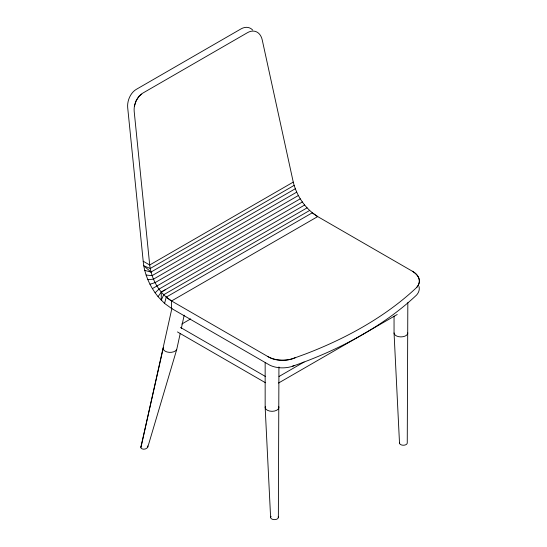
<?xml version="1.0" encoding="UTF-8"?>
<svg xmlns="http://www.w3.org/2000/svg" width="547" height="547" viewBox="0 0 547 547"><rect width="100%" height="100%" fill="white"/><g stroke="black" fill="none" stroke-linecap="round" stroke-linejoin="round"><path stroke-width="0.82" d="M278.355 517.414L278.936 366.928M407.83 302.614L407.255 442.995A3.877 2.236 0 0 1 402.872 445.217A3.877 2.236 0 0 1 399.638 442.414M176.743 349.444L147.847 446.926C146.801 449.347 142.384 450.14 140.852 447.863L171.908 308.317M180.223 333.451L176.975 348.412A6.892 3.979 0 0 1 169.187 352.357A6.892 3.979 0 0 1 163.43 347.386M181.303 328.467L184.189 315.161M140.825 447.343L163.197 348.412M171.553 308.453L164.572 303.414L166.24 297.13L312.296 212.804L317.698 216.585L412.397 271.257A24.506 14.147 0 0 1 416.595 287.537A368.569 212.79 0 0 1 304.85 354.237L292.392 358.77A20.8 12.007 0 0 1 267.996 356.637L171.553 300.959C159.17 293.288 151.444 279.264 149.7 264.987L134.193 111.458A14.919 10.133 -70.9 0 1 139.054 96.272L142.781 93.12L247.497 32.663A17.654 12 -70.9 0 1 262.245 39.986L293.26 182.11C296.713 196.017 305.417 209.016 317.698 216.585L171.553 300.959L171.553 308.453L267.996 364.138A19.323 11.152 0 0 0 292.392 366.271L294.45 365.553M134.439 106.132L136.135 100.819L139.054 96.272L141.482 93.981M164.572 303.414L158.062 296.672L161.29 292.036L307.099 207.853M141.037 446.817L141.475 446.304M158.062 296.672L155.095 292.782L159.027 289.096L304.658 205.022M252.659 30.017A17.654 12 -70.9 0 0 241.001 28.909L136.285 89.366A14.919 10.133 -70.9 0 0 127.697 107.704L143.205 261.24C144.073 270.929 147.451 280.276 152.387 288.618L302.477 201.925M293.26 182.11L149.7 264.987L143.205 261.24M294.115 185.406L150.206 268.495L143.772 265.767L151.006 272.057L295.264 188.77M296.679 192.154L152.1 275.633L146.117 275.059M298.354 195.518L153.468 279.168L147.861 279.695M300.255 198.807L155.095 282.621L149.96 284.235M309.657 210.465L163.703 294.73L161.235 300.235L161.29 292.036L165.741 289.554M181.782 324.036L190.63 318.928M279.038 376.48L304.111 362.005M278.505 383.05L397.218 314.511M295.38 357.683L292.392 358.77A19.323 11.152 0 0 1 267.996 356.637M144.743 270.396L151.006 272.057M180.462 327.421L265.5 376.521M177.467 331.933L265.473 382.743M166.24 297.13L171.553 300.959M152.387 288.618L155.095 292.782M147.56 445.942L147.847 446.926M394.052 316.084L394.052 332.925L399.501 442.995M270.608 517.414L265.158 407.337L265.158 362.723M278.703 406.312A6.892 3.979 0 0 1 272.044 411.317A6.892 3.979 0 0 1 265.391 406.312M407.83 332.925A6.892 3.979 0 0 1 400.944 336.897A6.892 3.979 0 0 1 394.052 332.925M278.225 516.833A3.877 2.236 0 0 1 273.979 519.629A3.877 2.236 0 0 1 271.127 516.293M419.016 286.512A24.506 14.147 0 0 1 416.595 295.031A368.569 212.79 0 0 1 292.392 366.271M412.397 271.257A23.931 13.819 0 0 1 416.595 287.537"/></g></svg>
